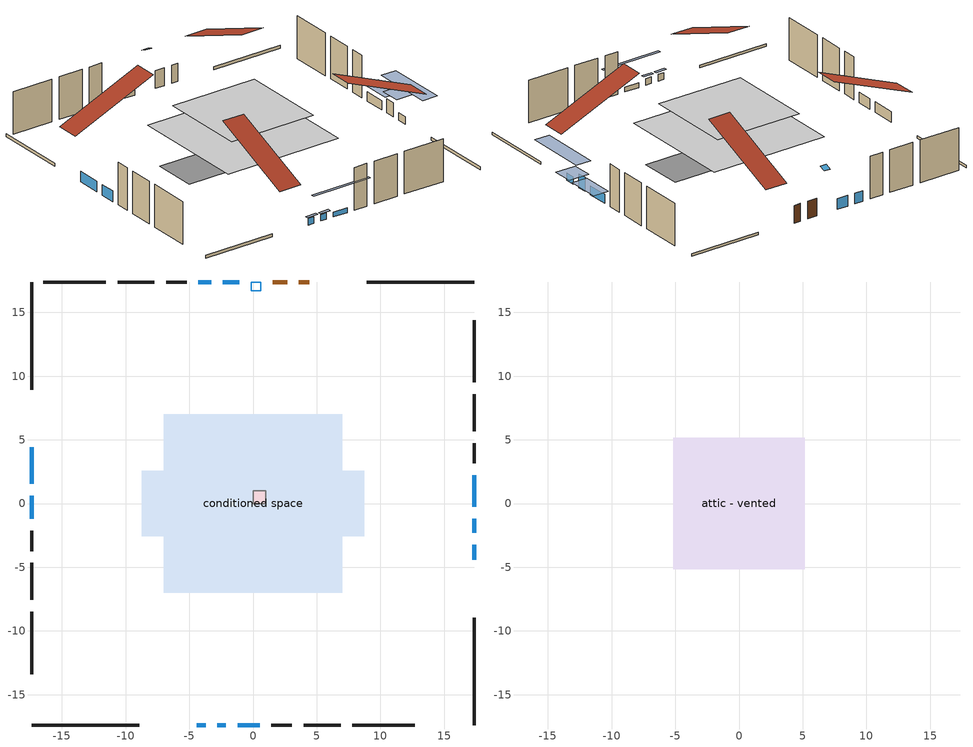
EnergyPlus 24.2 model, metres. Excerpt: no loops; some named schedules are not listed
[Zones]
conditioned space
 floor outside (Floor1 construction): -2.12,-2.12 -2.12,2.12 2.12,2.12 2.12,-2.12 z0
 floor adiabatic (AdiabaticFloorConstruction): -7,-7 -7,7 7,7 7,-7 z2.44
 floor foundation (Slab1 construction): -8.71,-2.56 -8.71,2.56 8.71,2.56 8.71,-2.56 z0
 wall outside (RimJoist1 construction): 17.39,17.39 8.95,17.39 / -17.39,-17.39 -8.95,-17.39 / -17.39,17.39 -17.39,8.95 / 17.39,-17.39 17.39,-8.95 z0:0.3
 wall outside (AdiabaticWallConstruction 1): 4.41,17.39 3.61,17.39 / 2.68,17.39 1.53,17.39 z0:2.03
 wall outside (AdiabaticWallConstruction): 17.39,-4.41 17.39,-3.24 z0:0.86; -4.41,-17.39 -3.72,-17.39 z0:0.76; -2.8,-17.39 -2.13,-17.39 z0:0.74; -17.39,4.41 -17.39,1.56 / -17.39,0.63 -17.39,-1.21 / -1.07,17.39 -2.37,17.39 / -3.29,17.39 -4.28,17.39 z0:1.22; -1.21,-17.39 0.52,-17.39 z0:0.56; 17.39,-2.31 17.39,-1.2 z0:1.6; 17.39,-0.27 17.39,2.22 z0:1.04
 wall outside (Wall1 construction): -5.21,17.39 -6.8,17.39 / 1.45,-17.39 3.04,-17.39 / -17.39,-2.14 -17.39,-3.73 / 17.39,3.15 17.39,4.74 z0:4.88
 wall outside (Wall2 construction): -7.73,17.39 -10.63,17.39 / 3.97,-17.39 6.87,-17.39 / -17.39,-4.66 -17.39,-7.56 / 17.39,5.67 17.39,8.57 z0:4.88
 wall outside (Wall3 construction): -11.56,17.39 -16.46,17.39 / 7.8,-17.39 12.7,-17.39 / -17.39,-8.49 -17.39,-13.39 / 17.39,9.5 17.39,14.4 z0:4.88
 window (WindowConstruction): 17.39,-4.41 17.39,-3.24 z0:0.86
 window (WindowConstruction 4): -4.41,-17.39 -3.72,-17.39 z0:0.76
 window (WindowConstruction 5): -2.79,-17.39 -2.13,-17.39 z0:0.74
 window (WindowConstruction 6): -17.39,4.41 -17.39,1.56 z0:1.22
 window (WindowConstruction 7): -17.39,0.63 -17.39,-1.21 z0:1.22
 window (WindowConstruction 1): -1.07,17.39 -2.37,17.39 z0:1.22
 window (WindowConstruction 2): -1.2,-17.39 0.52,-17.39 z0:0.56
 window (WindowConstruction 8): -3.29,17.39 -4.28,17.39 z0:1.22
 window (WindowConstruction 9): 17.39,-2.31 17.39,-1.2 z0:1.6
 window (WindowConstruction 3): 17.39,-0.27 17.39,2.22 z0:1.04
 door (Door): 4.41,17.39 3.61,17.39 z0:2.03
 door (Door 1): 2.68,17.39 1.53,17.39 z0:2.03
 ceiling adiabatic (AdiabaticFloorConstruction): 7,-7 7,7 -7,7 -7,-7 z2.44
 roof outside (AdiabaticRoofConstruction): -0.14,17.39,4.88 -0.14,16.7,5.16 0.61,16.7,5.16 0.61,17.39,4.88
 skylight (SkylightConstruction): -0.14,17.39,4.88 -0.14,16.7,5.16 0.6,16.7,5.16 0.6,17.39,4.88
furnace airloop ret air zone
 floor adiabatic (AdiabaticConst): 0,0 0,1 1,1 1,0 z0
 wall adiabatic (AdiabaticConst): 0,1 0,0 1,0 1,1 0,1 z0:1
 ceiling adiabatic (AdiabaticConst): 1,0 1,1 0,1 0,0 z1
attic - vented
 floor to conditioned space (Floor2 construction Reversed): -5.15,-5.15 -5.15,5.15 5.15,5.15 5.15,-5.15 z4.88
 roof outside (Roof1 construction): 5.34,17.39,4.88 5.34,7.49,9 8.02,7.49,9 8.02,17.39,4.88; -5.34,-17.39,4.88 -5.34,-7.49,9 -8.02,-7.49,9 -8.02,-17.39,4.88; -17.39,5.34,4.88 -7.49,5.34,9 -7.49,8.02,9 -17.39,8.02,4.88; 17.39,-5.34,4.88 7.49,-5.34,9 7.49,-8.02,9 17.39,-8.02,4.88
shading: 17.39,-0.19 17.39,-7.46 19.21,-7.46 19.21,-0.19 z3.91; -3.43,-17.39 -4.71,-17.39 -4.71,-17.68 -3.43,-17.68 z1.06; -1.83,-17.39 -3.09,-17.39 -3.09,-17.68 -1.83,-17.68 z1.04; 3.26,-17.39 -3.94,-17.39 -3.94,-17.68 3.26,-17.68 z3.3; 17.39,-0.59 17.39,-2.92 19.83,-2.92 19.83,-0.59 z2.21; 17.39,2.83 17.39,-0.88 19.21,-0.88 19.21,2.83 z1.65
[Building]
Building 1: Terrain=Suburbs
[Site:Location]
Vancouver Intl AP_BC: Latitude {deg}=49.19; Longitude {deg}=-123.18; Time Zone {hr}=-8; Elevation {m}=4; Keep Site Location Information=Yes
[Site:GroundTemperature:Shallow]
8.06451, 6.96315, 6.87495, 7.3976, 9.49575, 11.5841, 13.3946, 14.5416, 14.639, 13.7062, 11.9418, 9.91751
[Site:WaterMainsTemperature]
Calculation Method=Schedule; Temperature Schedule=mains temperature schedule
[Material] Roughness=Rough; Thermal Absorptance=0.9
Name | Thickness {m} | Conductivity {W/m-K} | Density {kg/m3} | Specific Heat {J/kg-K} | Solar Absorptance | Visible Absorptance
asphalt or fiberglass shingles | 0.00635 | 0.162714 | 1121.4 | 1465.45 | 0.4 | 0.4
asphalt or fiberglass shingles 1 | 0.00635 | 0.162714 | 1121.4 | 1465.45 | 0.7 | 0.7
ceiling stud and cavity | 0.1397 | 0.0763592 | 65.682 | 1177.47 | 0.7 | 0.7
concrete 4.0 in. | 0.1016 | 1.803125 | 2242.8 | 837.4 | 0.7 | 0.7
door material | 0.04445 | 0.053851 | 512.64 | 1214.23 | 0.7 | 0.7
floor covering | 0.0127 | 0.0433444 | 54.468 | 1339.84 | 0.6 | 0.6
floor rigid ins | 0.051816 | 0.029427 | 32.04 | 1214.23 | 0.7 | 0.7
floor rigid ins 1; roof rigid ins; wall rigid ins | 0.512978 | 0.029427 | 32.04 | 1214.23 | 0.7 | 0.7
floor stud and cavity | 0.1397 | 0.303746 | 92.3553 | 1139.71 | 0.7 | 0.7
floor stud and cavity 1 | 0.1397 | 1.75129 | 37.0049 | 1207.88 | 0.7 | 0.7
furniture material conditioned space 1 | 0.1524 | 0.115458 | 640.8 | 1214.23 | 0.6 | 0.6
gypsum board | 0.00254 | 0.160291 | 801 | 837.4 | 0.6 | 0.6
gypsum board 1 | 0.0127 | 0.160291 | 801 | 837.4 | 0.6 | 0.6
osb sheathing 0.5 in. | 0.0127 | 0.115458 | 512.64 | 1214.23 | 0.7 | 0.7
osb sheathing 0.75 in. | 0.01905 | 0.115458 | 512.64 | 1214.23 | 0.7 | 0.7
osb sheathing 2.0 in. | 0.0508 | 0.115458 | 512.64 | 1214.23 | 0.7 | 0.7
rim joist stud and cavity | 0.0508 | 0.0310022 | 125.044 | 1163.47 | 0.6 | 0.6
roof stud and cavity | 0.18415 | 1.78686 | 37.0049 | 1207.88 | 0.6 | 0.6
wall stud and cavity | 0.0889 | 0.565901 | 50.32683 | 1063.81 | 0.7 | 0.7
wall stud and cavity 1 | 0.1397 | 0.10621 | 139.0536 | 1170.24 | 0.7 | 0.7
wall stud and cavity 2 | 0.1397 | 0.10277 | 139.0536 | 1170.24 | 0.7 | 0.7
wall stud and cavity 3 | 0.0889 | 0.380278 | 52.3479 | 1209.89 | 0.7 | 0.7
wall stud and cavity 4 | 0.0889 | 0.391764 | 83.0341 | 1211.67 | 0.7 | 0.7
wood siding | 0.00254 | 0.102417 | 544.68 | 1172.36 | 0.4 | 0.4
wood siding 1 | 0.0254 | 0.102417 | 544.68 | 1172.36 | 0.4 | 0.4
wood siding 2; wood siding 3; wood siding 4 | 0.0254 | 0.102417 | 544.68 | 1172.36 | 0.7 | 0.7
[Material:NoMass]
Adiabatic: Roughness=Rough; Thermal Resistance {m2-K/W}=176.1; Thermal Absorptance=0.9; Solar Absorptance=0.7; Visible Absorptance=0.7
[WindowMaterial:SimpleGlazingSystem]
Name | U-Factor {W/m2-K} | Solar Heat Gain Coefficient
SkylightMaterial | 5.68437 | 0.7358
WindowMaterial | 2.16161 | 0.35
WindowMaterial 1 | 2.257005 | 0.33
WindowMaterial 2 | 2.39271 | 0.3
WindowMaterial 3 | 1.734629 | 0.4
WindowMaterial 4 | 5.4435 | 0.61
WindowMaterial 5 | 2.0543 | 0.29
WindowMaterial 6 | 1.69034 | 0.42
WindowMaterial 7 | 1.75621 | 0.4
WindowMaterial 8 | 1.63867 | 0.43
WindowMaterial 9 | 1.69829 | 0.41
[Construction]
AdiabaticConst: Adiabatic
AdiabaticFloorConstruction: floor stud and cavity 1, floor rigid ins 1, osb sheathing 0.75 in., floor covering
AdiabaticRoofConstruction: asphalt or fiberglass shingles 1, roof rigid ins, osb sheathing 0.75 in., roof stud and cavity
AdiabaticWallConstruction: wood siding 3, wall rigid ins, wall stud and cavity 3, gypsum board 1
AdiabaticWallConstruction 1: wood siding 4, wall rigid ins, wall stud and cavity 3, gypsum board 1
Door; Door 1: door material
Floor1 construction: floor stud and cavity, floor rigid ins, osb sheathing 0.75 in., floor covering
Floor2 construction Reversed: gypsum board 1, ceiling stud and cavity
furniture construction conditioned space 1: furniture material conditioned space 1
PartitionWallConstruction: gypsum board 1, wall stud and cavity 4, gypsum board 1
RimJoist1 construction: wood siding 2, osb sheathing 2.0 in., rim joist stud and cavity
Roof1 construction: asphalt or fiberglass shingles
SkylightConstruction: SkylightMaterial
Slab1 construction: concrete 4.0 in.
Wall1 construction: wood siding, wall stud and cavity, gypsum board
Wall2 construction: wood siding 1, osb sheathing 0.5 in., wall stud and cavity 1, gypsum board 1
Wall3 construction: wood siding 1, osb sheathing 0.5 in., wall stud and cavity 2, gypsum board 1
WindowConstruction: WindowMaterial
WindowConstruction 1: WindowMaterial 1
WindowConstruction 2: WindowMaterial 2
WindowConstruction 3: WindowMaterial 3
WindowConstruction 4: WindowMaterial 4
WindowConstruction 5: WindowMaterial 5
WindowConstruction 6: WindowMaterial 6
WindowConstruction 7: WindowMaterial 7
WindowConstruction 8: WindowMaterial 8
WindowConstruction 9: WindowMaterial 9
[Zone] Multiplier=1
Name | Volume {m3} | Part of Total Floor Area
attic - vented | 70.6317 | Yes
conditioned space | 471.2 | Yes
furnace airloop ret air zone | 1 | No
[Space]
Name | Zone | Volume {m3} | Space Type
attic - vented 1 | attic - vented | 70.6317
conditioned space 1 | conditioned space | 471.2
furnace airloop ret air space | furnace airloop ret air zone |  | Plenum Space Type
[OtherEquipment] Design Level Calculation Method=EquipmentLevel
Name | Fuel Type | Zone or ZoneList or Space or SpaceList | Schedule | Design Level {W} | Fraction Latent | Fraction Radiant | Fraction Lost
furnace airloop_0 RetCondToDZ; furnace airloop_0 SupCondToDZ; furnace airloop_0 SupSensLkToDZ | None | attic - vented 1 | Always On Discrete | 0 | 0 | 0 | 0
furnace airloop_0 SupLatLkToDZ | None | attic - vented 1 | Always On Discrete | 0 | 1 | 0 | 0
clothes dryer 1 | Electricity | conditioned space 1 | clothes dryer schedule | 0 | 0.015 | 0.081 | 0.85
cooking range 1 | Electricity | conditioned space 1 | cooking range schedule | 0 | 0.08 | 0.432 | 0.2
furnace airloop_0 SupCondToLv; furnace airloop_0 SupSensLkToCond; mech vent house fan sensible load | None | conditioned space 1 | Always On Discrete | 0 | 0 | 0 | 0
furnace airloop_0 SupLatLkToCond; mech vent house fan latent load | None | conditioned space 1 | Always On Discrete | 0 | 1 | 0 | 0
general water use latent | None | conditioned space 1 | general water use schedule | 62.594 | 1 | 0 | 0
general water use sensible | None | conditioned space 1 | general water use schedule | -61.6891 | 0 | 0.6 | 0
water heater energy adjustment1 | NaturalGas | conditioned space 1 | Always On Discrete | 0.01 | 0 | 0 | 1
furnace airloop_0 RetCondToRP; furnace airloop_0 RetSensLkToRP | None | furnace airloop ret air space | Always On Discrete | 0 | 0 | 0 | 0
furnace airloop_0 RetLatLkToRP | None | furnace airloop ret air space | Always On Discrete | 0 | 1 | 0 | 0
[ZoneInfiltration:DesignFlowRate] Schedule=Always On Discrete; Design Flow Rate Calculation Method=Flow/Zone; Design Flow Rate {m3/s}=0
Name | Zone or ZoneList or Space or SpaceList
attic_vented 1 duct leakage imbalance infil flow | attic - vented 1
infil flow; natural vent flow; whole house fan flow | conditioned space 1
[ZoneInfiltration:EffectiveLeakageArea]
infil attic - vented 1: Zone or Space=attic - vented 1; Schedule=Always On Discrete; Effective Air Leakage Area {cm2}=4391.28; Stack Coefficient=0.000286829; Wind Coefficient=1.14428e-05
[ZoneMixing] Schedule=Always On Continuous; Design Flow Rate Calculation Method=Flow/Zone; Design Flow Rate {m3/s}=0
Name | Zone or Space | Source Zone or Space
furnace airloop_0 ZoneMixCondToDZ mix; whole house fan mix | attic - vented | conditioned space
furnace airloop_0 ZoneMixDZToCond mix | conditioned space | attic - vented
[SurfaceProperty:ExposedFoundationPerimeter]
Slab1: Exposed Perimeter Calculation Method=TotalExposedPerimeter; Total Exposed Perimeter {m}=45.11
[InternalMass] Zone or ZoneList=conditioned space; Space or SpaceList=conditioned space 1
Name | Construction | Surface Area {m2}
furniture mass conditioned space 1 | furniture construction conditioned space 1 | 121.356
partition wall mass | PartitionWallConstruction | 303.391
[Lights]
interior lighting: Zone or ZoneList or Space or SpaceList=conditioned space 1; Schedule=interior lighting schedule; Design Level Calculation Method=LightingLevel; Lighting Level {W}=343.2; Return Air Fraction=0; Fraction Radiant=0.6; Fraction Visible=0.2; Fraction Replaceable=1
[People]
occupants: Zone or ZoneList or Space or SpaceList=conditioned space 1; Number of People Schedule=occupants schedule; Number of People Calculation Method=People; Number of People=3; Fraction Radiant=0.314171; Sensible Heat Fraction=0.56303; Activity Level Schedule=occupants activity schedule; Carbon Dioxide Generation Rate {m3/s-W}=0; Enable ASHRAE 55 Comfort Warnings=No; Mean Radiant Temperature Calculation Type=EnclosureAveraged
[ElectricEquipment] Zone or ZoneList or Space or SpaceList=conditioned space 1; Design Level Calculation Method=EquipmentLevel
Name | Schedule | Design Level {W} | Fraction Latent | Fraction Radiant | Fraction Lost
clothes dryer | clothes dryer schedule | 140.772 | 0.015 | 0.081 | 0.85
clothes washer | clothes washer schedule | 32.1985 | 0.03 | 0.162 | 0.7
cooking range | cooking range schedule | 215.147 | 0.08 | 0.432 | 0.2
dishwasher | dishwasher schedule | 66.8632 | 0.3 | 0.18 | 0.4
fridge | fridge schedule | 72.9452 | 0 | 0.6 | 0
mech vent bath fan 0 | mech vent bath fan 0 schedule | 25.1 | 0 | 0 | 1
mech vent bath fan 1 | mech vent bath fan 1 schedule | 25.1 | 0 | 0 | 1
mech vent house fan | mech vent house fan schedule | 0 | 0 | 0 | 1
mech vent house fan cfis | mech vent house fan cfis schedule | 0 | 0 | 0 | 0
mech vent range fan 0 | mech vent range fan 0 schedule | 57 | 0 | 0 | 1
misc plug loads | misc plug loads schedule | 494.7 | 0.045 | 0.513 | 0.1
whole house fan | Always On Discrete | 0 | 0 | 0 | 1
[SpaceList]
Plenum Space Type: furnace airloop ret air space
[AvailabilityManager:Scheduled]
furnace airloop Availability Manager: Schedule=Always On Discrete
[AirLoopHVAC:ReturnPlenum]
Air Loop HVAC Return Plenum 1: Zone=furnace airloop ret air zone
[Foundation:Kiva]
Foundation Kiva 1: Initial Indoor Air Temperature {C}=18; Wall Height Above Grade {m}=0.1016; Wall Depth Below Slab {m}=0.2032
[Foundation:Kiva:Settings]
Soil Conductivity {W/m-K}=0.849921; Soil Density {kg/m3}=1842.3; Soil Specific Heat {J/kg-K}=418.7; Ground Solar Absorptivity=0.9; Ground Thermal Absorptivity=0.9; Ground Surface Roughness {m}=0.03; Far-Field Width {m}=40; Deep-Ground Boundary Condition=ZeroFlux; Deep-Ground Depth {m}=40; Minimum Cell Dimension {m}=0.2; Maximum Cell Growth Coefficient=3; Simulation Timestep=Timestep
[Exterior:Lights]
exterior lighting: Schedule=exterior lighting schedule; Design Level {W}=75.6
[EnergyManagementSystem:GlobalVariable]
furnace_airloop_0_DuctImbalLkExhFanEquivCond
furnace_airloop_0_DuctImbalLkExhFanEquivDZ
furnace_airloop_0_DuctImbalLkSupFanEquivCond
furnace_airloop_0_DuctImbalLkSupFanEquivDZ
furnace_airloop_0_DZ_T
furnace_airloop_0_DZ_W
furnace_airloop_0_RetCondToDZ
furnace_airloop_0_RetCondToRP
furnace_airloop_0_RetLatLkToRP
furnace_airloop_0_RetSensLkToRP
furnace_airloop_0_SupCondToDZ
furnace_airloop_0_SupCondToLv
furnace_airloop_0_SupLatLkToCond
furnace_airloop_0_SupLatLkToDZ
furnace_airloop_0_SupSensLkToCond
furnace_airloop_0_SupSensLkToDZ
furnace_airloop_0_ZoneMixCondToDZ
furnace_airloop_0_ZoneMixDZToCond
furnace_airloop_AH_MFR
furnace_airloop_AH_Tout
furnace_airloop_AH_VFR
furnace_airloop_AH_Wout
furnace_airloop_Fan_RTF
furnace_airloop_RA_T
furnace_airloop_Ra_W
infil_program_Qfan
infil_program_Qinf
natural_vent_program_Qnv
natural_vent_program_Qwhf
[EnergyManagementSystem:Sensor]
Name | Output:Variable or Output:Meter Index Key | Output:Variable or Output:Meter
airflow_gain | infil flow | Infiltration Sensible Heat Gain Energy
airflow_gain_1 | natural vent flow | Infiltration Sensible Heat Gain Energy
airflow_gain_2 | whole house fan flow | Infiltration Sensible Heat Gain Energy
airflow_loss | infil flow | Infiltration Sensible Heat Loss Energy
airflow_loss_1 | natural vent flow | Infiltration Sensible Heat Loss Energy
airflow_loss_2 | whole house fan flow | Infiltration Sensible Heat Loss Energy
clg_load_cond |  | Cooling:EnergyTransfer:Zone:CONDITIONED SPACE
clg_load_duct |  | Cooling:EnergyTransfer:Zone:FURNACE AIRLOOP RET AIR ZONE
clg_sp_s; clg_sp_s_1 | cooling setpoint | Schedule Value
clothes_dryer_exhaust_0_sch_s | clothes dryer exhaust 0 schedule | Schedule Value
cool_season | cooling season schedule | Schedule Value
ducts_conv | furnace airloop_0 RetCondToRP | Other Equipment Convective Heating Energy
ducts_conv_1 | furnace airloop_0 RetLatLkToRP | Other Equipment Convective Heating Energy
ducts_conv_2 | furnace airloop_0 RetSensLkToRP | Other Equipment Convective Heating Energy
ducts_conv_3 | furnace airloop_0 SupCondToLv | Other Equipment Convective Heating Energy
ducts_conv_4 | furnace airloop_0 SupLatLkToCond | Other Equipment Convective Heating Energy
ducts_conv_5 | furnace airloop_0 SupSensLkToCond | Other Equipment Convective Heating Energy
ducts_rad | furnace airloop_0 RetCondToRP | Other Equipment Radiant Heating Energy
ducts_rad_1 | furnace airloop_0 RetLatLkToRP | Other Equipment Radiant Heating Energy
ducts_rad_2 | furnace airloop_0 RetSensLkToRP | Other Equipment Radiant Heating Energy
ducts_rad_3 | furnace airloop_0 SupCondToLv | Other Equipment Radiant Heating Energy
ducts_rad_4 | furnace airloop_0 SupLatLkToCond | Other Equipment Radiant Heating Energy
ducts_rad_5 | furnace airloop_0 SupSensLkToCond | Other Equipment Radiant Heating Energy
furnace_airloop_0_DZ_T_s | attic - vented | Zone Air Temperature
furnace_airloop_0_DZ_W_s | attic - vented | Zone Mean Air Humidity Ratio
furnace_airloop_AH_MFR_s | Node 5 | System Node Mass Flow Rate
furnace_airloop_AH_Tout_s | Node 5 | System Node Temperature
furnace_airloop_AH_VFR_s | Node 5 | System Node Current Density Volume Flow Rate
furnace_airloop_AH_Wout_s | Node 5 | System Node Humidity Ratio
furnace_airloop_RA_T_s | Node 8 | System Node Temperature
furnace_airloop_Ra_W_s | Node 8 | System Node Humidity Ratio
htg_load_cond |  | Heating:EnergyTransfer:Zone:CONDITIONED SPACE
htg_load_duct |  | Heating:EnergyTransfer:Zone:FURNACE AIRLOOP RET AIR ZONE
htg_sp_s; htg_sp_s_1 | heating setpoint | Schedule Value
ig_ee_conv | clothes dryer | Electric Equipment Convective Heating Energy
ig_ee_conv_2 | cooking range | Electric Equipment Convective Heating Energy
ig_ee_conv_4 | fridge | Electric Equipment Convective Heating Energy
ig_ee_conv_5 | misc plug loads | Electric Equipment Convective Heating Energy
ig_ee_conv_6 | whole house fan | Electric Equipment Convective Heating Energy
ig_ee_rad | clothes dryer | Electric Equipment Radiant Heating Energy
ig_ee_rad_2 | cooking range | Electric Equipment Radiant Heating Energy
ig_ee_rad_4 | fridge | Electric Equipment Radiant Heating Energy
ig_ee_rad_5 | misc plug loads | Electric Equipment Radiant Heating Energy
ig_ee_rad_6 | whole house fan | Electric Equipment Radiant Heating Energy
ig_lgt_conv | interior lighting | Lights Convective Heating Energy
ig_lgt_rad | interior lighting | Lights Radiant Heating Energy
ig_lgt_vis | interior lighting | Lights Visible Radiation Heating Energy
ig_oe_conv | clothes dryer 1 | Other Equipment Convective Heating Energy
ig_oe_conv_1 | cooking range 1 | Other Equipment Convective Heating Energy
ig_oe_conv_2 | general water use latent | Other Equipment Convective Heating Energy
ig_oe_conv_3 | general water use sensible | Other Equipment Convective Heating Energy
ig_oe_conv_4 | water heater energy adjustment1 | Other Equipment Convective Heating Energy
ig_oe_rad | clothes dryer 1 | Other Equipment Radiant Heating Energy
ig_oe_rad_1 | cooking range 1 | Other Equipment Radiant Heating Energy
ig_oe_rad_2 | general water use latent | Other Equipment Radiant Heating Energy
ig_oe_rad_3 | general water use sensible | Other Equipment Radiant Heating Energy
ig_oe_rad_4 | water heater energy adjustment1 | Other Equipment Radiant Heating Energy
ig_ppl_conv | occupants | People Convective Heating Energy
ig_ppl_rad | occupants | People Radiant Heating Energy
im_conv | furniture mass conditioned space 1 | Surface Inside Face Convection Heat Gain Energy
im_conv_1 | partition wall mass | Surface Inside Face Convection Heat Gain Energy
im_ig | furniture mass conditioned space 1 | Surface Inside Face Internal Gains Radiation Heat Gain Energy
im_ig_1 | partition wall mass | Surface Inside Face Internal Gains Radiation Heat Gain Energy
im_lgt | furniture mass conditioned space 1 | Surface Inside Face Lights Radiation Heat Gain Energy
im_lgt_1 | partition wall mass | Surface Inside Face Lights Radiation Heat Gain Energy
im_sol | furniture mass conditioned space 1 | Surface Inside Face Solar Radiation Heat Gain Energy
im_sol_1 | partition wall mass | Surface Inside Face Solar Radiation Heat Gain Energy
im_surf | furniture mass conditioned space 1 | Surface Inside Face Net Surface Thermal Radiation Heat Gain Energy
im_surf_1 | partition wall mass | Surface Inside Face Net Surface Thermal Radiation Heat Gain Energy
mech_vent_bath_fan_0_sch_s | mech vent bath fan 0 schedule | Schedule Value
mech_vent_bath_fan_1_sch_s | mech vent bath fan 1 schedule | Schedule Value
mech_vent_range_fan_0_sch_s | mech vent range fan 0 schedule | Schedule Value
mv_conv | mech vent bath fan 0 | Electric Equipment Convective Heating Energy
mv_conv_1 | mech vent bath fan 1 | Electric Equipment Convective Heating Energy
mv_conv_2 | mech vent house fan | Electric Equipment Convective Heating Energy
mv_conv_3 | mech vent house fan cfis | Electric Equipment Convective Heating Energy
mv_conv_4 | mech vent range fan 0 | Electric Equipment Convective Heating Energy
mv_conv_5 | mech vent house fan latent load | Other Equipment Convective Heating Energy
mv_conv_6 | mech vent house fan sensible load | Other Equipment Convective Heating Energy
mv_rad | mech vent bath fan 0 | Electric Equipment Radiant Heating Energy
mv_rad_1 | mech vent bath fan 1 | Electric Equipment Radiant Heating Energy
mv_rad_2 | mech vent house fan | Electric Equipment Radiant Heating Energy
mv_rad_3 | mech vent house fan cfis | Electric Equipment Radiant Heating Energy
mv_rad_4 | mech vent range fan 0 | Electric Equipment Radiant Heating Energy
mv_rad_5 | mech vent house fan latent load | Other Equipment Radiant Heating Energy
mv_rad_6 | mech vent house fan sensible load | Other Equipment Radiant Heating Energy
natural_vent_s | natural vent schedule | Schedule Value
out_pb_s |  | Site Outdoor Air Barometric Pressure
out_wt_s |  | Site Outdoor Air Humidity Ratio
site_vw_s |  | Site Wind Speed
ss_back_out | Window1 | Surface Window Shortwave from Zone Back Out Window Heat Transfer Rate
ss_back_out_1 | Window10 | Surface Window Shortwave from Zone Back Out Window Heat Transfer Rate
ss_back_out_10 | Window9 | Surface Window Shortwave from Zone Back Out Window Heat Transfer Rate
ss_back_out_2 | Window11 | Surface Window Shortwave from Zone Back Out Window Heat Transfer Rate
ss_back_out_3 | Window12 | Surface Window Shortwave from Zone Back Out Window Heat Transfer Rate
ss_back_out_4 | Window13 | Surface Window Shortwave from Zone Back Out Window Heat Transfer Rate
ss_back_out_5 | Window14 | Surface Window Shortwave from Zone Back Out Window Heat Transfer Rate
ss_back_out_6 | Window2 | Surface Window Shortwave from Zone Back Out Window Heat Transfer Rate
ss_back_out_7 | Window4 | Surface Window Shortwave from Zone Back Out Window Heat Transfer Rate
ss_back_out_8 | Window6 | Surface Window Shortwave from Zone Back Out Window Heat Transfer Rate
ss_back_out_9 | Window7 | Surface Window Shortwave from Zone Back Out Window Heat Transfer Rate
ss_conv | Door1 | Surface Inside Face Convection Heat Gain Energy
ss_conv_1 | Door2 | Surface Inside Face Convection Heat Gain Energy
ss_conv_10 | Window6 | Surface Inside Face Convection Heat Gain Energy
ss_conv_11 | Window7 | Surface Inside Face Convection Heat Gain Energy
ss_conv_12 | Window9 | Surface Inside Face Convection Heat Gain Energy
ss_conv_2 | Window1 | Surface Inside Face Convection Heat Gain Energy
ss_conv_3 | Window10 | Surface Inside Face Convection Heat Gain Energy
ss_conv_4 | Window11 | Surface Inside Face Convection Heat Gain Energy
ss_conv_5 | Window12 | Surface Inside Face Convection Heat Gain Energy
ss_conv_6 | Window13 | Surface Inside Face Convection Heat Gain Energy
ss_conv_7 | Window14 | Surface Inside Face Convection Heat Gain Energy
ss_conv_8 | Window2 | Surface Inside Face Convection Heat Gain Energy
ss_conv_9 | Window4 | Surface Inside Face Convection Heat Gain Energy
ss_ig | Door1 | Surface Inside Face Internal Gains Radiation Heat Gain Energy
ss_ig_1 | Door2 | Surface Inside Face Internal Gains Radiation Heat Gain Energy
